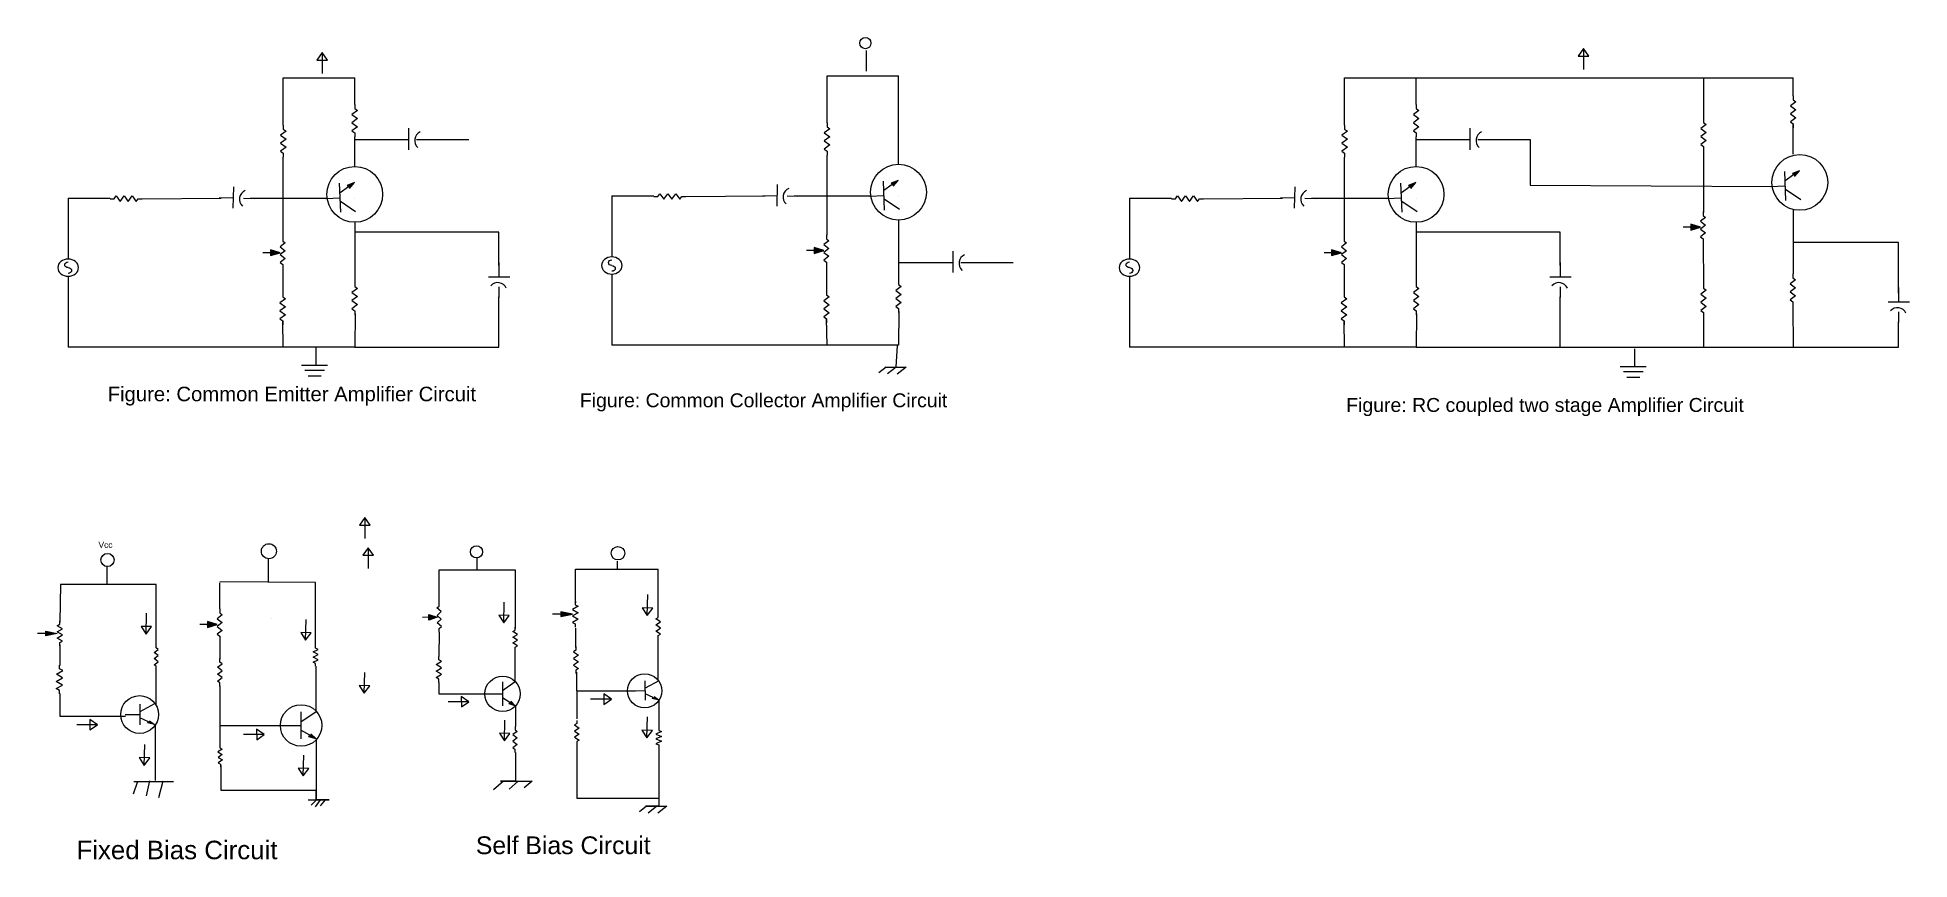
# Model space of a CAD drawing. Header units: inches. Extents: x 11 to 289, y -1 to 121.
import ezdxf

# ---------------------------------------------------------------- set-up
doc = ezdxf.new("R2010")
doc.units = ezdxf.units.IN
doc.header["$MEASUREMENT"] = 0
doc.styles.get("Standard").update_dxf_attribs({"font": 'arial.ttf'})

# ---------------------------------------------------------------- blocks, each defined once
blk = doc.blocks.new('Resistor - Variable')
at = {"color": 7}
for p, q in [((0, 0), (0.05, 0)), ((0.05, 0), (0.075, 0.025)), ((0.075, 0.025), (0.125, -0.025)), ((0.125, -0.025), (0.175, 0.025)), ((0.175, 0.025), (0.225, -0.025)), ((0.225, -0.025), (0.275, 0.025)), ((0.275, 0.025), (0.325, -0.025)), ((0.325, -0.025), (0.35, 0)), ((0.35, 0), (0.4, 0)), ((0.2, -0.025), (0.1625, -0.125)), ((0.1625, -0.125), (0.2375, -0.125)), ((0.2375, -0.125), (0.2, -0.025)), ((0.2, -0.13), (0.2, -0.12)), ((0.2, -0.125), (0.2, -0.2))]:
    blk.add_line(p, q, dxfattribs=at)
blk.add_solid([(0.2375, -0.125), (0.2, -0.025), (0.1625, -0.125)], dxfattribs=at)
blk = doc.blocks.new('Resistor')
at = {"color": 7}
blk.add_lwpolyline([(0, 0), (0.05, 0), (0.075, 0.025), (0.125, -0.025), (0.175, 0.025), (0.225, -0.025), (0.275, 0.025), (0.325, -0.025), (0.35, 0), (0.4, 0)], dxfattribs=at)
blk = doc.blocks.new('Transistor - NPN')
at = {"color": 7}
for p, q in [((0, 0), (0.199999, 0)), ((0.199999, 0.2), (0.199999, -0.2)), ((0.399999, 0.2), (0.199999, 0.05)), ((0.316132, -0.145536), (0.201153, -0.069033)), ((0.302516, -0.166503), (0.316132, -0.145536)), ((0.399999, -0.2), (0.302516, -0.166503)), ((0.329748, -0.124569), (0.399999, -0.2))]:
    blk.add_line(p, q, dxfattribs=at)
blk.add_solid([(0.302516, -0.166503), (0.399999, -0.2), (0.329748, -0.124569)], dxfattribs=at)
blk = doc.blocks.new('Ground')
at = {"color": 7}
for p, q in [((-0.1, 0), (0.1, 0)), ((0.075, -0.05), (-0.075, -0.05)), ((-0.05, -0.1), (0.05, -0.1))]:
    blk.add_line(p, q, dxfattribs=at)
blk = doc.blocks.new('Generator - AC')
at = {"color": 7}
for p, q in [((0, 0), (0.05, 0)), ((0.35, 0), (0.4, 0))]:
    blk.add_line(p, q, dxfattribs=at)
blk.add_circle((0.2, 0), 0.15, dxfattribs=at)
for centre, start, end in [((0.15, 0), 0, 180), ((0.25, 0), 180, 0)]:
    blk.add_arc(centre, 0.05, start, end, dxfattribs=at)

msp = doc.modelspace()

# ---------------------------------------------------------------- linework, layer by layer
for p, q in [((52.94, 118.94), (52.15, 117.81)), ((52.15, 117.81), (53.71, 117.81)), ((52.94, 118.94), (52.94, 115.83)), ((53.71, 117.81), (52.94, 118.94)), ((133.9, 119.27), (133.9, 116.16)), ((240.74, 119.54), (239.94, 118.41)), ((239.94, 118.41), (241.5, 118.41)), ((240.74, 119.54), (240.74, 116.43)), ((241.5, 118.41), (240.74, 119.54)), ((47.14, 115.18), (57.78, 115.18)), ((47.14, 108.16), (47.14, 115.18)), ((57.78, 111.21), (57.78, 115.18)), ((128.1, 108.49), (128.1, 115.51)), ((128.1, 115.51), (138.74, 115.51)), ((138.74, 106.76), (138.74, 115.51)), ((205.16, 108.16), (205.16, 115.18)), ((205.16, 115.18), (215.8, 115.18)), ((215.8, 111.21), (215.8, 115.18)), ((215.8, 115.18), (271.94, 115.18)), ((258.59, 115.18), (258.59, 109.17)), ((271.94, 112.52), (271.94, 115.18)), ((57.78, 102.01), (57.78, 106.43)), ((57.78, 106.03), (63.69, 106.04)), ((63.69, 106.04), (65.83, 106.04)), ((65.83, 104.5), (65.83, 107.7)), ((66.98, 106.03), (74.78, 106.03)), ((138.74, 102.33), (138.74, 106.76)), ((215.8, 102.01), (215.8, 106.43)), ((215.8, 106.03), (221.7, 106.04)), ((221.7, 106.04), (223.85, 106.04)), ((223.85, 104.5), (223.85, 107.7)), ((225, 106.03), (232.79, 106.03)), ((232.79, 106.03), (232.79, 99.23)), ((271.94, 103.84), (271.94, 108.33)), ((47.14, 91.46), (47.14, 103.38)), ((128.1, 91.79), (128.1, 103.71)), ((205.16, 91.46), (205.16, 103.38)), ((258.58, 104.36), (258.59, 95.16)), ((39.7, 95.79), (39.76, 99)), ((96.06, 97.62), (102.33, 97.62)), ((96.06, 97.62), (96.06, 97.62)), ((96.06, 97.62), (96.06, 88.98)), ((107.08, 97.55), (118.87, 97.62)), ((118.54, 97.7), (120.68, 97.66)), ((120.65, 96.12), (120.71, 99.32)), ((122.16, 97.63), (123.76, 97.6)), ((123.18, 97.62), (134.63, 97.62)), ((138.74, 97.62), (138.74, 97.62)), ((197.71, 95.79), (197.77, 99)), ((232.79, 99.23), (268.82, 99.04)), ((15.11, 97.29), (21.37, 97.29)), ((15.11, 97.29), (15.11, 97.29)), ((15.11, 97.29), (15.11, 88.66)), ((26.12, 97.22), (37.91, 97.29)), ((37.58, 97.37), (39.73, 97.33)), ((41.21, 97.3), (42.8, 97.27)), ((42.23, 97.29), (53.68, 97.29)), ((57.78, 97.29), (57.78, 97.29)), ((173.12, 97.29), (179.39, 97.29)), ((173.12, 97.29), (173.12, 97.29)), ((173.12, 97.29), (173.12, 88.66)), ((184.14, 97.22), (195.93, 97.29)), ((195.6, 97.37), (197.74, 97.33)), ((199.23, 97.3), (200.82, 97.27)), ((200.24, 97.29), (211.69, 97.29)), ((215.8, 97.29), (215.8, 97.29)), ((271.94, 95.6), (271.94, 86.06)), ((57.78, 93.71), (57.78, 84.74)), ((79.22, 92.22), (57.78, 92.22)), ((79.22, 87.3), (79.22, 92.22)), ((138.74, 94.04), (138.74, 85.06)), ((215.8, 93.71), (215.8, 84.74)), ((237.23, 92.22), (215.8, 92.22)), ((237.23, 87.3), (237.23, 92.22)), ((146.87, 86.22), (146.87, 89.42)), ((258.53, 90.66), (258.59, 84.49)), ((287.63, 90.72), (271.94, 90.72)), ((287.6, 83.15), (287.63, 90.72)), ((47.06, 86.87), (47.06, 83.21)), ((79.21, 87.75), (79.21, 85.61)), ((128.01, 87.2), (128.01, 83.53)), ((138.82, 87.75), (144.72, 87.75)), ((144.72, 87.75), (146.87, 87.75)), ((148.02, 87.75), (155.81, 87.75)), ((205.07, 86.87), (205.07, 83.21)), ((237.23, 87.75), (237.23, 85.61)), ((15.11, 85.68), (15.11, 75.12)), ((77.67, 85.61), (80.87, 85.61)), ((79.21, 84.12), (79.21, 82.53)), ((96.06, 86.01), (96.06, 75.45)), ((173.12, 85.68), (173.12, 75.12)), ((235.69, 85.61), (238.89, 85.61)), ((237.23, 84.12), (237.23, 82.53)), ((287.6, 84.01), (287.6, 81.87)), ((79.22, 75.12), (79.22, 82.62)), ((237.23, 75.12), (237.23, 82.62)), ((271.89, 81.28), (271.94, 75.12)), ((286.06, 81.87), (289.27, 81.87)), ((47.14, 75.12), (47.06, 79.03)), ((57.83, 80.11), (57.78, 75.12)), ((128.1, 75.45), (128.01, 79.35)), ((138.78, 80.43), (138.74, 75.45)), ((205.16, 75.12), (205.07, 79.03)), ((215.84, 80.11), (215.8, 75.12)), ((258.59, 80.31), (258.59, 75.12)), ((287.6, 80.39), (287.6, 78.79)), ((287.63, 75.12), (287.63, 78.91)), ((138.74, 75.45), (96.06, 75.45)), ((138.38, 72.16), (138.61, 75.39)), ((57.78, 75.12), (15.11, 75.12)), ((52.05, 72.46), (52.05, 75.12)), ((57.78, 75.12), (79.22, 75.12)), ((215.8, 75.12), (173.12, 75.12)), ((215.8, 75.12), (237.23, 75.12)), ((237.23, 75.12), (287.63, 75.12)), ((248.38, 72.26), (248.38, 74.91)), ((136.88, 72.16), (135.82, 71.33)), ((136.73, 72.16), (139.87, 72.16)), ((138.38, 72.16), (137.09, 71.15)), ((139.87, 72.16), (138.53, 71.12)), ((59.3, 49.79), (58.5, 48.66)), ((58.5, 48.66), (60.07, 48.66)), ((59.3, 49.79), (59.3, 46.68)), ((60.07, 48.66), (59.3, 49.79)), ((59.78, 45.31), (58.98, 44.18)), ((59.78, 45.31), (59.78, 42.2)), ((60.55, 44.18), (59.78, 45.31)), ((20.9, 39.9), (20.9, 42.51)), ((44.93, 40.22), (44.93, 43.58)), ((58.98, 44.18), (60.55, 44.18)), ((70.37, 37.09), (70.37, 42.02)), ((70.37, 42.02), (81.66, 42.01)), ((75.98, 42.01), (75.98, 43.73)), ((81.66, 42.01), (81.66, 33.88)), ((90.62, 36.93), (90.62, 42.09)), ((90.62, 42.09), (102.95, 42.09)), ((96.9, 42.09), (96.9, 43.3)), ((102.95, 35.29), (102.95, 42.09)), ((13.95, 39.83), (13.87, 34.23)), ((28.22, 39.83), (13.95, 39.83)), ((28.22, 30.49), (28.22, 39.83)), ((51.95, 40.15), (37.68, 40.22)), ((37.68, 36.19), (37.68, 40.07)), ((51.95, 30.74), (51.95, 40.15)), ((79.96, 34.11), (80.04, 37.22)), ((102.16, 36.33), (100.59, 36.37)), ((100.59, 36.37), (101.33, 35.22)), ((101.33, 35.22), (101.41, 38.33)), ((101.33, 35.22), (102.16, 36.33)), ((27.53, 33.57), (25.96, 33.61)), ((25.96, 33.61), (26.7, 32.46)), ((26.7, 32.46), (26.78, 35.56)), ((26.7, 32.46), (27.53, 33.57)), ((45.41, 34.82), (45.41, 34.82)), ((50.47, 31.53), (50.55, 34.64)), ((80.79, 35.22), (79.22, 35.26)), ((79.22, 35.26), (79.96, 34.11)), ((79.96, 34.11), (80.79, 35.22)), ((81.66, 33.88), (81.66, 33.28)), ((13.87, 30.87), (13.87, 27.81)), ((37.68, 31.79), (37.68, 28.71)), ((51.3, 32.65), (49.73, 32.68)), ((49.73, 32.68), (50.47, 31.53)), ((50.47, 31.53), (51.3, 32.65)), ((70.37, 32.76), (70.28, 29.13)), ((90.62, 33.35), (90.62, 30.44)), ((102.95, 25.51), (102.95, 32.01)), ((81.66, 25.37), (81.66, 30.14)), ((28.22, 21.91), (28.22, 27.36)), ((52.03, 20.89), (52.03, 27.68)), ((59.2, 23.65), (59.28, 26.75)), ((70.31, 25.27), (70.3, 23.57)), ((90.77, 26.78), (90.77, 24.02)), ((13.87, 23.63), (13.87, 20.27)), ((37.68, 24.77), (37.68, 18.87)), ((60.03, 24.76), (58.46, 24.8)), ((58.46, 24.8), (59.2, 23.65)), ((59.2, 23.65), (60.03, 24.76)), ((70.3, 23.57), (78.07, 23.57)), ((74.78, 22.39), (71.67, 22.38)), ((73.64, 23.18), (73.65, 21.62)), ((74.78, 22.39), (73.64, 23.18)), ((73.65, 21.62), (74.78, 22.39)), ((90.77, 24.02), (99.59, 24.02)), ((90.85, 23.94), (90.85, 19.84)), ((96, 22.78), (92.89, 22.76)), ((94.87, 23.57), (94.87, 22)), ((96, 22.78), (94.87, 23.57)), ((94.87, 22), (96, 22.78)), ((103.03, 22.6), (103.03, 18.49)), ((13.87, 20.27), (23.66, 20.27)), ((18.35, 19.77), (18.36, 18.21)), ((19.49, 18.98), (18.35, 19.77)), ((80.05, 16.57), (80.13, 19.68)), ((81.73, 21.71), (81.73, 18.72)), ((101.27, 17.03), (101.35, 20.14)), ((19.49, 18.98), (16.38, 18.97)), ((18.36, 18.21), (19.49, 18.98)), ((28.07, 18.92), (28.07, 10.68)), ((37.68, 18.87), (47.47, 18.87)), ((37.68, 18.87), (37.68, 15.66)), ((44.3, 17.52), (41.2, 17.5)), ((43.17, 18.31), (43.18, 16.74)), ((44.3, 17.52), (43.17, 18.31)), ((43.18, 16.74), (44.3, 17.52)), ((52.03, 16.78), (52.03, 9.24)), ((80.88, 17.69), (79.31, 17.72)), ((79.31, 17.72), (80.05, 16.57)), ((80.05, 16.57), (80.88, 17.69)), ((102.1, 18.14), (100.53, 18.18)), ((100.53, 18.18), (101.27, 17.03)), ((101.27, 17.03), (102.1, 18.14)), ((27.25, 14.04), (25.68, 14.08)), ((25.68, 14.08), (26.42, 12.93)), ((26.42, 12.93), (26.5, 16.04)), ((26.42, 12.93), (27.25, 14.04)), ((50.11, 11.36), (50.18, 14.47)), ((81.73, 14.84), (81.73, 10.58)), ((90.85, 16.48), (90.85, 8.04)), ((103.03, 15.8), (103.03, 6.92)), ((37.83, 12.9), (37.83, 9.24)), ((50.93, 12.48), (49.36, 12.51)), ((49.36, 12.51), (50.11, 11.36)), ((50.11, 11.36), (50.93, 12.48)), ((24.86, 8.72), (25.44, 10.43)), ((24.9, 10.55), (30.8, 10.55)), ((27.24, 10.65), (26.71, 8.41)), ((29.18, 10.58), (28.58, 8.11)), ((29.64, 10.56), (29.65, 10.55)), ((37.83, 9.24), (49.73, 9.24)), ((49.73, 9.24), (52.03, 9.24)), ((52.03, 7.82), (52.03, 9.24)), ((52.03, 9.24), (52.03, 7.75)), ((79.94, 10.58), (78.42, 9.27)), ((81.73, 10.58), (79.49, 10.58)), ((79.49, 10.58), (84.2, 10.58)), ((82.11, 10.58), (80.75, 9.4)), ((84.2, 10.58), (83, 9.61)), ((50.83, 7.82), (53.97, 7.82)), ((52.03, 7.75), (51.28, 7)), ((52.63, 7.82), (51.88, 6.78)), ((53.97, 7.82), (52.03, 7.82)), ((53.37, 7.82), (52.63, 6.93)), ((90.85, 8.04), (103.03, 8.04)), ((101.23, 6.85), (100.17, 6.02)), ((103.03, 6.92), (101.09, 6.85)), ((101.09, 6.85), (104.23, 6.85)), ((101.31, 6.85), (101.09, 6.85)), ((102.73, 6.85), (101.44, 5.84)), ((104.23, 6.85), (102.88, 5.8))]:
    msp.add_line(p, q)
for centre, radius in [((133.8, 120.36), 0.838), ((272.93, 99.64), 4.15), ((57.78, 97.86), 4.15), ((138.74, 98.19), 4.15), ((215.8, 97.86), 4.15), ((45, 44.78), 1.12), ((75.9, 44.7), 0.908), ((96.97, 44.48), 1), ((20.97, 43.48), 0.973), ((79.79, 23.57), 2.63), ((100.94, 24.02), 2.55), ((25.75, 20.49), 2.81), ((49.79, 18.87), 3.09)]:
    msp.add_circle(centre, radius)
for centre, start, end in [((68.09, 105.88), 113.7457, 228.7692), ((226.11, 105.88), 113.7457, 228.7692), ((41.98, 97.14), 112.6595, 227.6831), ((122.93, 97.47), 112.6595, 227.6831), ((200, 97.14), 112.6595, 227.6831), ((149.13, 87.6), 113.7457, 228.7692), ((79.06, 83.35), 23.7457, 138.7692), ((237.07, 83.35), 23.7457, 138.7692), ((287.45, 79.61), 23.7457, 138.7692)]:
    msp.add_arc(centre, 1.39, start, end)

# ---------------------------------------------------------------- block references
for name, p, xscale, yscale, zscale, rotation in [('Resistor', (271.94, 112.52), -11.94658596590763, -16.53290991896907, 11.94658596590763, 90), ('Resistor', (57.78, 111.21), -11.94658596590763, -16.53290991896907, 11.94658596590763, 90), ('Resistor', (215.8, 111.21), -11.94658596590763, -16.53290991896907, 11.94658596590763, 90), ('Resistor', (258.58, 109.14), -11.94658596590763, -16.53290991896907, 11.94658596590763, 90), ('Resistor', (47.14, 108.16), -11.94658596590763, -16.53290991896907, 11.94658596590763, 90), ('Resistor', (128.1, 108.49), -11.94658596590763, -16.53290991896907, 11.94658596590763, 90), ('Resistor', (205.16, 108.16), -11.94658596590763, -16.53290991896907, 11.94658596590763, 90), ('Transistor - NPN', (268.57, 99.03), 11.00336024859121, -10.79591503338435, 11.00336024859121, 2.524821772042987), ('Resistor', (21.35, 97.22), -11.94658596590763, -16.53290991896907, 11.94658596590763, 180), ('Transistor - NPN', (53.42, 97.25), 11.00336024859121, -10.79591503338435, 11.00336024859121, 2.524821772042987), ('Resistor', (102.3, 97.55), -11.94658596590763, -16.53290991896907, 11.94658596590763, 180), ('Transistor - NPN', (134.38, 97.58), 11.00336024859121, -10.79591503338435, 11.00336024859121, 2.524821772042987), ('Resistor', (179.36, 97.22), -11.94658596590763, -16.53290991896907, 11.94658596590763, 180), ('Transistor - NPN', (211.44, 97.25), 11.00336024859121, -10.79591503338435, 11.00336024859121, 2.524821772042987), ('Resistor - Variable', (258.53, 95.3), -11.58317197110625, -14.7815626192647, 11.58317197110625, 90), ('Resistor - Variable', (47.06, 91.5), -11.58317197110625, -14.7815626192647, 11.58317197110625, 90), ('Resistor - Variable', (128.01, 91.83), -11.58317197110625, -14.7815626192647, 11.58317197110625, 90), ('Resistor - Variable', (205.07, 91.5), -11.58317197110625, -14.7815626192647, 11.58317197110625, 90), ('Generator - AC', (15.11, 88.66), 8.510390308790761, -10.24316283072369, 8.510390308790761, 270), ('Generator - AC', (96.06, 88.98), 8.510390308790761, -10.24316283072369, 8.510390308790761, 270), ('Generator - AC', (173.12, 88.66), 8.510390308790761, -10.24316283072369, 8.510390308790761, 270), ('Resistor', (57.78, 84.74), -11.94658596590763, -16.53290991896907, 11.94658596590763, 90), ('Resistor', (138.74, 85.06), -11.94658596590763, -16.53290991896907, 11.94658596590763, 90), ('Resistor', (215.8, 84.74), -11.94658596590763, -16.53290991896907, 11.94658596590763, 90), ('Resistor', (258.59, 84.49), -11.94658596590763, -16.53290991896907, 11.94658596590763, 90), ('Resistor', (271.89, 86.06), -11.94658596590763, -16.53290991896907, 11.94658596590763, 90), ('Resistor', (47.06, 83.21), -11.94658596590763, -16.53290991896907, 11.94658596590763, 90), ('Resistor', (128.01, 83.53), -11.94658596590763, -16.53290991896907, 11.94658596590763, 90), ('Resistor', (205.07, 83.21), -11.94658596590763, -16.53290991896907, 11.94658596590763, 90), ('Resistor - Variable', (70.37, 32.76), 11.06006067321266, -12.39262323770971, 11.06006067321266, 90.60370312819018), ('Resistor - Variable', (90.62, 37.31), 9.566434016430321, 17.02293010598386, 9.566434016430321, 269.6044621616271), ('Resistor - Variable', (13.87, 30.73), 9.11684732327501, -16.64792169300532, 9.11684732327501, 90), ('Resistor - Variable', (37.68, 36.19), -11.58317197110625, -14.7815626192647, 11.58317197110625, 90), ('Resistor', (81.66, 30.07), 8.519235840455053, -12.98985808309845, 8.519235840455053, 90), ('Resistor', (102.95, 31.78), 9.043269678283707, -14.48442284646531, 9.043269678283707, 90), ('Resistor', (28.22, 27.21), 9.11684732327501, 12.1686601846813, 9.11684732327501, 90), ('Resistor', (51.95, 27.68), -7.697204352644405, -14.40829093884331, 7.697204352644405, 270), ('Resistor', (37.68, 24.69), 10.31275929725047, 13.58709292848721, 10.31275929725047, 90), ('Resistor', (70.31, 25.27), 9.640188033136829, 15.82672368264923, 9.640188033136829, 90.49655830375472), ('Resistor', (90.7, 30.59), 10.01486051841971, -15.00705677302895, 10.01486051841971, 270), ('Resistor', (13.8, 23.55), 10.6861407930736, 18.81289802153191, 10.6861407930736, 89.52007368110466), ('Transistor - NPN', (98.92, 24.02), 10.38854944172886, 7.167549553658134, 10.38854944172886, 0.7894353091315243), ('Transistor - NPN', (23.59, 20.49), 10.91032546412612, 7.689398788296188, 10.91032546412612, 0.5299764173236136), ('Resistor', (90.85, 19.61), 8.968531842126538, -14.33509899537732, 8.968531842126538, 270), ('Resistor', (81.66, 18.72), 9.714918144985347, 12.84054945570547, 9.714918144985347, 269.5782876132887), ('Resistor', (103.03, 18.49), 7.174825576691944, 16.27631040278824, 7.174825576691944, 270), ('Resistor', (37.68, 15.96), 8.145585281212504, 12.69124071637354, 8.145585281212504, 272.1632703117221)]:
    msp.add_blockref(name, p, dxfattribs=dict(xscale=xscale, yscale=yscale, zscale=zscale, rotation=rotation))
for name, p, xscale, yscale, zscale in [('Ground', (51.8, 72.46), 19.41442887501921, 15.9968437913779, 19.41442887501921), ('Ground', (248.13, 72.26), 19.41442887501921, 15.9968437913779, 19.41442887501921), ('Transistor - NPN', (77.92, 23.57), 9.341267585742742, 8.883868591012629, 9.341267585742742), ('Transistor - NPN', (47.47, 18.87), 11.43371148993225, 10.07833816985119, 11.43371148993225)]:
    msp.add_blockref(name, p, dxfattribs=dict(xscale=xscale, yscale=yscale, zscale=zscale))

# ---------------------------------------------------------------- texts
for s, height, p in [('Figure: Common Emitter Amplifier Circuit', 2.1614, (20.99, 67.09)), ('Figure: Common Collector Amplifier Circuit', 2.0663, (91.3, 66.2)), ('Figure: RC coupled two stage Amplifier Circuit', 2.0719, (205.39, 65.5)), ('Fixed Bias Circuit', 2.7546, (16.34, -1.03)), ('Self Bias Circuit', 2.6394, (75.81, -0.27))]:
    msp.add_text(s, height=height).set_placement(p)
at = {"insert": (19.62, 46.18), "char_height": 0.9, "width": 3.3609, "attachment_point": 1}
msp.add_mtext('Vcc', dxfattribs=at)

doc.saveas('drawing.dxf')
